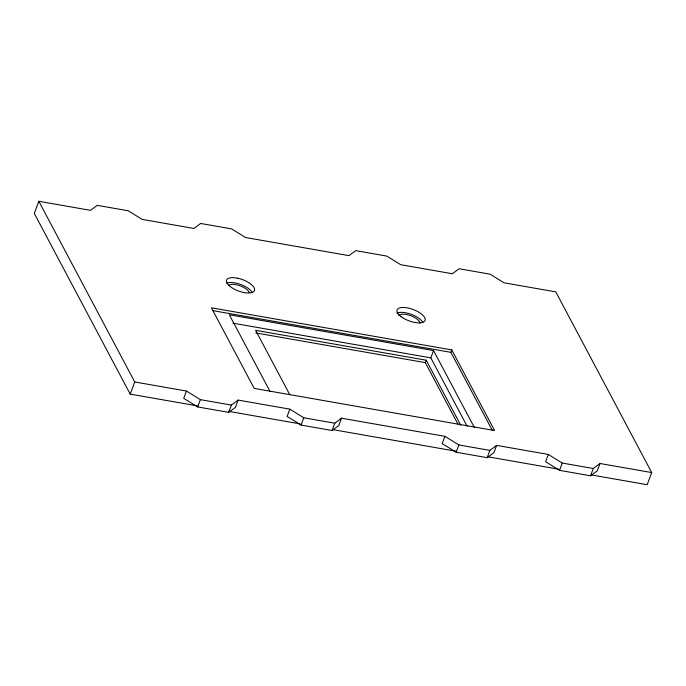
<?xml version="1.0" encoding="UTF-8"?>
<svg xmlns="http://www.w3.org/2000/svg" width="686" height="686" viewBox="0 0 686 686"><rect width="100%" height="100%" fill="white"/><g stroke="black" fill="none" stroke-linecap="round" stroke-linejoin="round"><path stroke-width="1.03" d="M591.263 474.909L647.181 484.71L651.7 472.56L555.78 291.876L504.081 282.821L490.13 274.194L459.114 268.758L452.391 273.757L400.693 264.702L386.741 256.075L355.717 250.647L348.994 255.646L245.605 237.528L231.645 228.901L200.629 223.465L193.906 228.464L142.208 219.409L128.256 210.782L97.241 205.354L90.518 210.345L38.819 201.29L34.3 213.44L130.22 394.124L197.739 405.958M130.22 394.124L134.739 381.973L38.819 201.29M134.739 381.973L186.438 391.029L183.719 398.317L197.679 406.944L228.695 412.38L235.418 407.381L238.128 400.092L289.826 409.148L303.778 417.774L334.802 423.202L341.525 418.203L444.914 436.322L458.874 444.948L489.89 450.385L496.613 445.385L548.311 454.441L562.263 463.067L593.279 468.495L600.001 463.504L651.7 472.56M197.679 406.944L200.389 399.655L186.438 391.029M228.695 412.38L231.405 405.092L238.128 400.092M289.826 409.148L287.117 416.436L301.068 425.063L332.084 430.499L338.815 425.5L341.525 418.203M301.068 425.063L303.778 417.774M332.084 430.499L334.802 423.202M457.914 424.068L425.303 362.628L426.203 360.201L255.612 330.309L289.724 394.579M467.166 426.315L430.825 357.86L433.535 350.572L229.338 314.788L270.155 391.68M492.188 430.148L450.891 352.347L451.791 349.92L211.408 307.8L254.197 388.405L494.589 430.534L451.791 349.92M444.914 436.322L442.204 443.61L456.156 452.237L487.18 457.673L493.903 452.674L496.613 445.385M456.156 452.237L458.874 444.948M487.18 457.673L489.89 450.385M548.311 454.441L545.593 461.729L559.553 470.356L590.569 475.792L597.292 470.793L600.001 463.504M559.553 470.356L562.263 463.067M590.569 475.792L593.279 468.495M212.609 310.595L450.891 352.347M232.94 323.183L430.825 357.86M255.758 332.924L425.303 362.628M200.389 399.655L231.405 405.092M228.335 411.317L300.082 423.888M332.787 429.616L456.224 451.251M487.875 456.79L558.558 469.181M433.535 350.572L474.352 427.464M426.203 360.201L460.829 425.414M228.447 285.573A11.345 4.596 20.4 0 1 233.763 284.364L236.413 284.741A11.345 4.596 20.4 0 1 249.198 292.339M398.832 315.68A11.345 4.596 20.4 0 1 410.494 315.586A11.345 4.596 20.4 0 1 420.012 323.217M226.8 283.104A14.92 6.045 20.4 0 1 232.22 282.529L235.692 283.026A14.92 6.045 20.4 0 1 252.191 292.39M396.902 313.176A14.92 6.045 20.4 0 1 410.88 314.188A14.92 6.045 20.4 0 1 422.859 322.411M237.502 278.164L234.02 277.676A14.92 6.045 20.4 0 0 226.672 282.46L227.924 284.407A14.92 6.045 20.4 0 0 245.845 292.836A14.92 6.045 20.4 0 0 254 287.528A14.92 6.045 20.4 0 0 237.502 278.164M401.233 316.76A14.92 6.045 20.4 0 0 424.788 320.885A14.92 6.045 20.4 0 0 407.192 307.86A14.92 6.045 20.4 0 0 401.233 316.76"/></g></svg>
